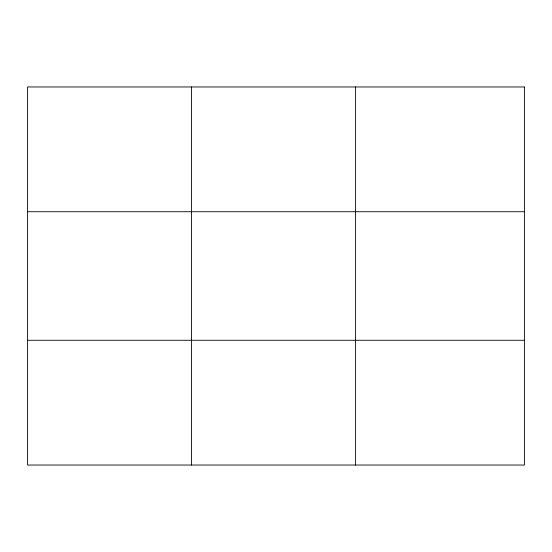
<?xml version="1.0" encoding="UTF-8"?>
<svg xmlns="http://www.w3.org/2000/svg" width="552" height="552" viewBox="0 0 552 552"><rect width="100%" height="100%" fill="white"/><g stroke="black" fill="none" stroke-linecap="round" stroke-linejoin="round"><path stroke-width="0.83" d="M191.544 86.968L191.544 465.032M27.6 211.726L524.4 211.726M27.6 340.273L524.4 340.273M355.488 86.968L355.488 465.032M524.4 86.968L524.4 465.032L27.6 465.032L27.6 86.968L524.4 86.968"/></g></svg>
